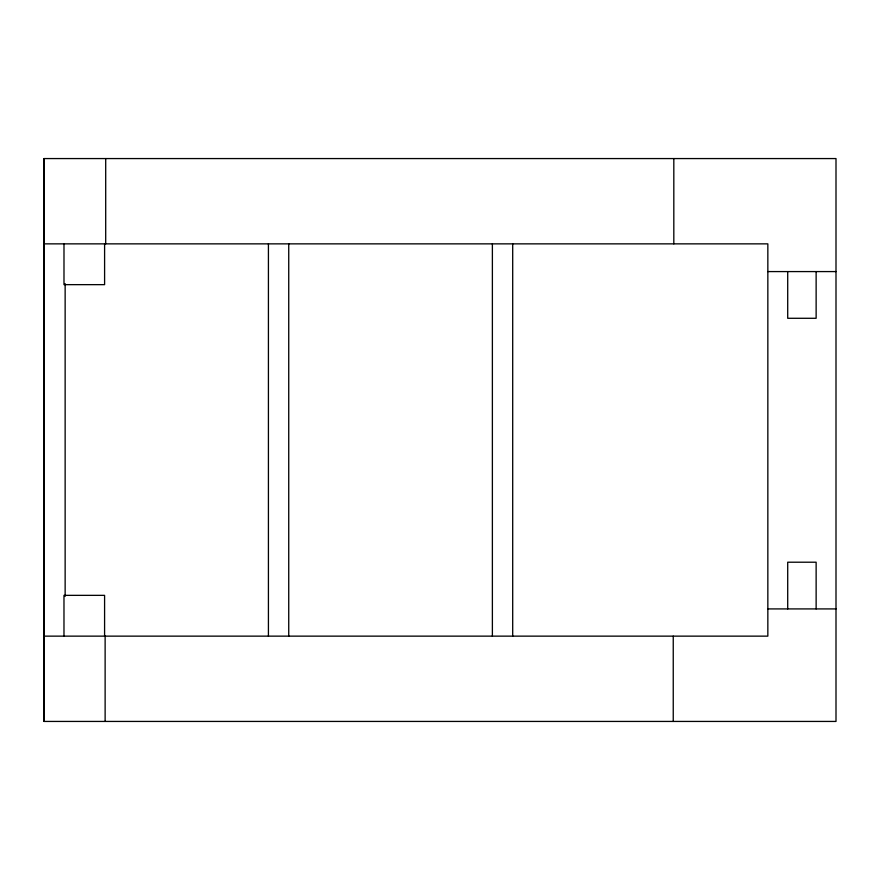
<?xml version="1.0" encoding="UTF-8"?>
<svg xmlns="http://www.w3.org/2000/svg" width="880" height="880" viewBox="0 0 880 880"><rect width="100%" height="100%" fill="white"/><g stroke="black" fill="none" stroke-linecap="round" stroke-linejoin="round"><path stroke-width="1.32" d="M44 721.435L44.011 158.565L836 158.565L836 721.435L44 721.435L44.011 158.565M44.011 243.859L767.844 243.859L767.844 636.141L44 636.141M767.844 271.579L836 271.579M767.844 608.916L836 608.916M816.134 271.579L816.134 318.285L787.71 318.285L787.71 271.579M816.134 608.916L816.134 562.21L787.71 562.21L787.71 608.916M673.816 158.565L673.816 243.859M673.244 636.141L673.244 721.435M512.699 243.859L512.699 636.141M492.382 243.859L492.382 636.141M288.739 243.859L288.739 636.141M268.422 243.859L268.422 636.141M105.699 158.565L105.699 243.859M105.127 636.141L105.127 721.435M104.599 243.859L104.599 284.647L63.987 284.647L63.987 243.859M104.588 636.141L104.588 595.353L63.976 595.353L63.976 636.141M65.142 283.635L65.142 596.365"/></g></svg>
